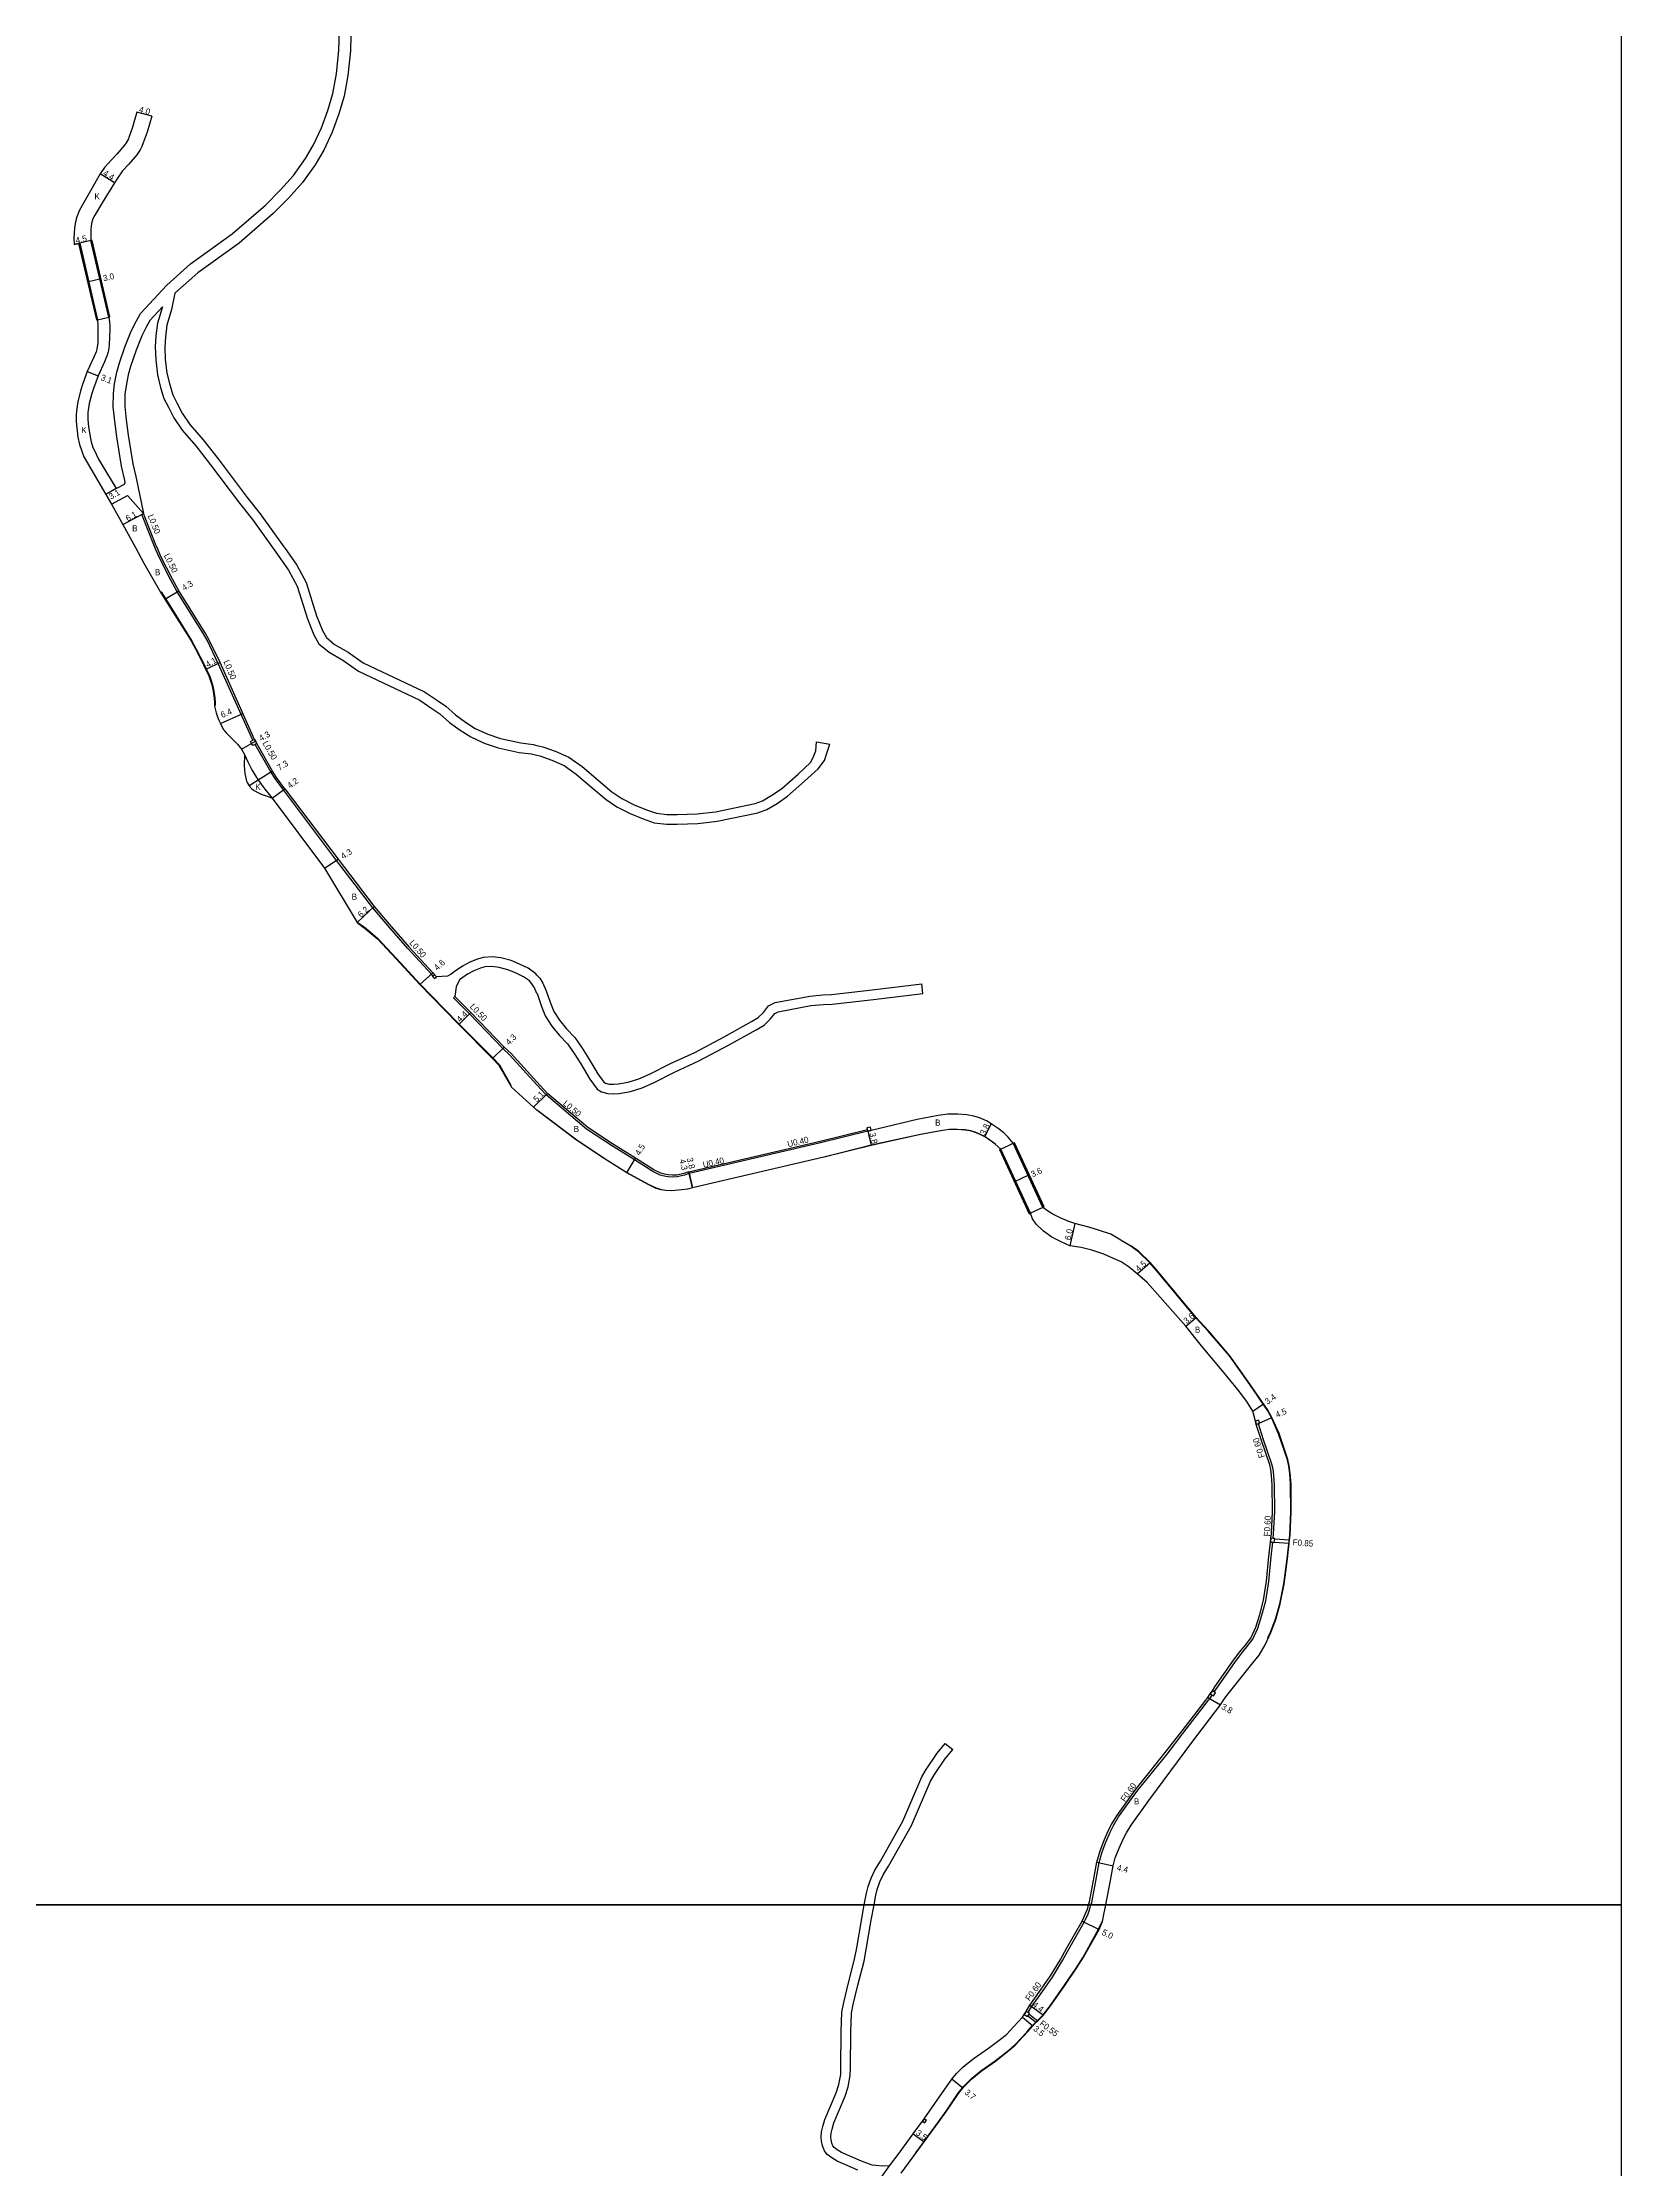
# Model space of a CAD drawing. Header units: metres. Extents: x -18400 to -16000, y -90000 to -87000.
# Drawn here: x -17211 to -16800, y -88269 to -87715 of the extents above; entities that cross this region are included whole.
import ezdxf

# ---------------------------------------------------------------- set-up
doc = ezdxf.new("R2010")
doc.units = ezdxf.units.M
doc.header["$LTSCALE"] = 2.5
for name, color, linetype in [('側溝・桝', 7, 'Continuous'), ('図郭', 7, 'Continuous'), ('幅員', 7, 'Continuous'), ('歩道・分離帯・安全施設', 7, 'Continuous'), ('舗装', 7, 'Continuous'), ('道路', 7, 'Continuous')]:
    doc.layers.add(name, color=color, linetype=linetype)
doc.styles.get("Standard").update_dxf_attribs({"font": ''})
doc.styles.get('Standard').set_extended_font_data('@MS PGothic')

msp = doc.modelspace()

# ---------------------------------------------------------------- linework, layer by layer
at = {"layer": '側溝・桝', "flags": 128}
for points in [[(-17181.7, -87846.75), (-17181.81, -87846.49), (-17185.12, -87838.14), (-17184.67, -87837.9)], [(-17156.2, -87896.93), (-17165.2, -87876.94), (-17165.2, -87876.93), (-17168.08, -87870.91), (-17169.06, -87869.18), (-17174.89, -87859.92), (-17175.88, -87858.28), (-17177.59, -87855.25), (-17180.58, -87849.3), (-17181.7, -87846.75)], [(-17109.27, -87958.28), (-17109.77, -87957.74), (-17115.88, -87951.11), (-17121.1, -87945.13), (-17124.99, -87940.49), (-17134.43, -87928.17), (-17148.28, -87909.84), (-17150.45, -87906.86), (-17151.52, -87905.17), (-17155.61, -87897.98)], [(-17103.61, -87963.58), (-17103.97, -87963.93), (-17099.83, -87968.14), (-17091.12, -87977.12), (-17089.38, -87978.76), (-17082.26, -87986.56)], [(-17042.66, -88009.7), (-17043.88, -88010.11), (-17045.79, -88010.56), (-17046.96, -88010.61), (-17048.14, -88010.54), (-17049.17, -88010.35), (-17050.19, -88010.06), (-17052.07, -88009.18), (-17056.89, -88006.08), (-17062.84, -88002.38), (-17069.34, -87998.1), (-17079.85, -87989.2), (-17082.26, -87986.56)], [(-16996.25, -87998.3), (-17008.54, -88001.33), (-17042.75, -88009.31)], [(-16890.65, -88104.64), (-16890.53, -88103.47), (-16890.23, -88097.64), (-16890.3, -88090.67), (-16890.47, -88088.19), (-16890.68, -88086.57), (-16890.99, -88085.33), (-16893.13, -88078.93), (-16894.46, -88074.83)], [(-16905.97, -88144.58), (-16905.33, -88143.61), (-16900.63, -88136.89), (-16898.92, -88134.57), (-16897.49, -88132.88), (-16895.98, -88130.86), (-16894.63, -88127.96), (-16893.57, -88124.61), (-16892.57, -88120.83), (-16891.77, -88115.87), (-16891.15, -88109.43), (-16890.75, -88105.63)], [(-16890.35, -88105.62), (-16886.46, -88105.87)], [(-16890.26, -88104.77), (-16886.37, -88105.02)], [(-16907.45, -88146.75), (-16907.14, -88146.36), (-16906.52, -88145.41)], [(-16938.07, -88200), (-16937.88, -88199.35), (-16936.81, -88193.79), (-16935.94, -88188.98), (-16935.14, -88186.16), (-16934.18, -88183.65), (-16933.12, -88181.11), (-16932.24, -88179.35), (-16930.88, -88177.11), (-16926.13, -88170.48), (-16918.26, -88160.75), (-16914.17, -88155.38), (-16907.45, -88146.75)], [(-16954.4, -88228.02), (-16954.39, -88228.01), (-16953.49, -88226.38), (-16951.76, -88224.02), (-16948.12, -88218.81), (-16945.52, -88214.47), (-16943.83, -88211.48), (-16939.82, -88204.48), (-16938.83, -88202.33), (-16938.36, -88201.02), (-16938.07, -88200)], [(-16954.19, -88228.43), (-16951.91, -88230.15)], [(-16954.49, -88228.89), (-16952.3, -88230.54)]]:
    msp.add_lwpolyline(points, dxfattribs=at)
for points in [[(-17156.81, -87897.27), (-17156.2, -87896.93), (-17155.76, -87896.68), (-17155.5, -87897.17), (-17155.18, -87897.73), (-17155.61, -87897.98), (-17156.22, -87898.32), (-17156.55, -87897.75)], [(-17109.42, -87958.42), (-17108.94, -87958.93), (-17108.43, -87958.46), (-17108.9, -87957.94), (-17109.27, -87958.28)], [(-16895.04, -88074.98), (-16894.46, -88074.83), (-16894.17, -88074.75), (-16894.41, -88073.88), (-16895.28, -88074.12)], [(-16891.35, -88105.57), (-16890.75, -88105.63), (-16890.36, -88105.67), (-16890.35, -88105.62), (-16890.26, -88104.77), (-16890.25, -88104.68), (-16890.65, -88104.64), (-16891.25, -88104.58)], [(-16907.02, -88145.08), (-16906.52, -88145.41), (-16906.19, -88145.63), (-16905.64, -88144.8), (-16905.97, -88144.58), (-16906.47, -88144.25)], [(-16955.45, -88228.54), (-16954.61, -88229.08), (-16954.49, -88228.89), (-16954.19, -88228.43), (-16954.07, -88228.24), (-16954.4, -88228.02), (-16954.91, -88227.7)], [(-16981.39, -88256.72), (-16980.92, -88256.08), (-16981.48, -88255.67), (-16981.95, -88256.31)]]:
    msp.add_lwpolyline(points, close=True, dxfattribs=at)
at = {"layer": '側溝・桝'}
msp.add_lwpolyline([(-16996.37, -87997.81), (-16996.15, -87998.68), (-16995.28, -87998.47), (-16995.49, -87997.6)], close=True, dxfattribs=at)
at = {"layer": '図郭'}
for points in [[(-17600, -88200), (-16800, -88200), (-16800, -87600), (-17600, -87600)], [(-17600, -88800), (-16800, -88800), (-16800, -88200), (-17600, -88200)]]:
    msp.add_lwpolyline(points, close=True, dxfattribs=at)
at = {"layer": '幅員', "flags": 128}
for points in [[(-17182.55, -87734.52), (-17186.4, -87733.43)], [(-17192.21, -87751.85), (-17195.94, -87749.51)], [(-17198.36, -87766.89), (-17202.75, -87767.91)], [(-17199.34, -87800.96), (-17196.45, -87802.08)], [(-17191.79, -87831.36), (-17194.46, -87832.93)], [(-17190.04, -87840.79), (-17184.67, -87837.9)], [(-17164.75, -87876.72), (-17168.44, -87878.51)], [(-17164.62, -87892.59), (-17158.79, -87889.96)], [(-17151.09, -87904.92), (-17157.2, -87908.82)], [(-17151.22, -87912), (-17147.88, -87909.54)], [(-17137.58, -87930.2), (-17134.03, -87927.87)], [(-17124.6, -87940.18), (-17129.1, -87944.36)], [(-17109.41, -87957.4), (-17112.75, -87960.48)], [(-17099.47, -87967.79), (-17102.61, -87970.88)], [(-17093.8, -87979.75), (-17090.77, -87976.77)], [(-16965.7, -88000.12), (-16964.02, -87996.71)], [(-17058.9, -88009.49), (-17056.63, -88005.66)], [(-17042.77, -88009.21), (-17041.8, -88013.4)], [(-17041.8, -88013.4), (-17042.66, -88009.7)], [(-16942.28, -88022.68), (-16943.61, -88028.53)], [(-16926.08, -88035.81), (-16922.71, -88032.83)], [(-16895.97, -88071.54), (-16893.17, -88069.61)], [(-16895.04, -88074.98), (-16890.98, -88073.16)], [(-16907.63, -88146.01), (-16904.35, -88147.92)], [(-16954, -88226.06), (-16950.45, -88228.66)], [(-16955.9, -88229.23), (-16953.21, -88231.47)]]:
    msp.add_lwpolyline(points, dxfattribs=at)
at = {"layer": '幅員'}
for points in [[(-17198.97, -87777.52), (-17196.04, -87776.84)], [(-17179.09, -87860.23), (-17175.45, -87858.03)], [(-17159.21, -87899.24), (-17155.5, -87897.17)], [(-17079.5, -87988.84), (-17083.17, -87992.39)], [(-16996.15, -87998.68), (-16995.29, -88002.39)], [(-16957.7, -88011.65), (-16954.43, -88010.14)], [(-16913.41, -88049.42), (-16910.66, -88047.1)], [(-16936.53, -88188.84), (-16932.29, -88189.82)], [(-16940.35, -88204.21), (-16935.93, -88206.42)], [(-16971.45, -88247.69), (-16974.27, -88245.37)], [(-16984.32, -88259.62), (-16981.49, -88261.68)]]:
    msp.add_lwpolyline(points, dxfattribs=at)
at = {"layer": '歩道・分離帯・安全施設', "flags": 128}
for points in [[(-17180.08, -87858.3), (-17177.86, -87861.87), (-17172.18, -87870.98), (-17170.93, -87873.19), (-17168.91, -87877.22), (-17168.27, -87878.5), (-17167.78, -87879.53), (-17167.54, -87880.09), (-17167.16, -87881.11), (-17166.81, -87882.21), (-17166.64, -87882.88), (-17166.4, -87884.13), (-17166.14, -87885.92), (-17166.05, -87887.1), (-17166.03, -87887.88)], [(-17128.92, -87944.31), (-17126.79, -87945.85), (-17123.71, -87948.5), (-17118.8, -87953.69), (-17112.64, -87960.38), (-17106.32, -87966.89), (-17102.5, -87970.77), (-17093.69, -87979.64)], [(-17093.69, -87979.64), (-17092.04, -87981.41), (-17089.03, -87986.64)], [(-17082.05, -87993.25), (-17071.89, -88000.87), (-17064.75, -88005.66), (-17058.84, -88009.4), (-17053.31, -88012.44), (-17051.24, -88013.43), (-17049.96, -88013.81), (-17048.72, -88013.96), (-17047.29, -88014.07), (-17045.45, -88013.94)], [(-17007.51, -88005.3), (-16995.32, -88002.24), (-16982.46, -87999.45), (-16977.2, -87998.43), (-16975.01, -87998.12), (-16972.87, -87998.09), (-16970.86, -87998.25), (-16969.46, -87998.5), (-16968.34, -87998.84), (-16966.9, -87999.41), (-16965.65, -88000.03), (-16964.67, -88000.69), (-16962.91, -88001.92)], [(-16892.04, -88130.5), (-16891.37, -88129.05), (-16890.06, -88125.66), (-16888.92, -88121.64), (-16887.9, -88116.48), (-16886.98, -88109.96), (-16886.34, -88103.8), (-16886.03, -88097.73), (-16886.1, -88090.5), (-16886.29, -88087.76), (-16886.55, -88085.8), (-16886.95, -88084.16), (-16889.23, -88077.37), (-16891.07, -88073.2), (-16892.23, -88071.14), (-16893.25, -88069.66), (-16894.84, -88067.37), (-16897.31, -88063.73), (-16902.02, -88057.15), (-16907.58, -88050.7), (-16910.77, -88047.2), (-16920.99, -88034.9), (-16922.79, -88032.9), (-16925.73, -88030.05), (-16927.72, -88028.59), (-16930.25, -88027.1)], [(-16983.69, -88264.49), (-16977.74, -88256.43), (-16975.79, -88253.64), (-16972.67, -88249), (-16971.15, -88247.16), (-16969.13, -88245.18), (-16966.71, -88243.15), (-16963.01, -88240.61), (-16959.48, -88237.82), (-16957.91, -88236.4), (-16955.87, -88234.3), (-16954.49, -88232.81), (-16953.29, -88231.41), (-16950.53, -88228.6), (-16948.67, -88226.23), (-16944.93, -88220.88), (-16941.97, -88216.44), (-16940.13, -88213.56), (-16936.08, -88206.34)], [(-16936.08, -88206.34), (-16935.14, -88204.31)]]:
    msp.add_lwpolyline(points, dxfattribs=at)
at = {"layer": '舗装', "flags": 128}
for points in [[(-17193.03, -87835.47), (-17188.86, -87833.2), (-17184.67, -87837.9)], [(-17158.36, -87900.62), (-17157.55, -87902.5), (-17156.45, -87904.63), (-17155.25, -87906.6), (-17154.05, -87908.35), (-17153.07, -87909.63), (-17151.22, -87912)], [(-16993.91, -88272.7), (-16990.55, -88267.88)]]:
    msp.add_lwpolyline(points, dxfattribs=at)
at = {"layer": '道路'}
msp.add_lwpolyline([(-17191.79, -87831.36), (-17189.65, -87830.28), (-17189.47, -87829.78), (-17189.64, -87828.91), (-17190.36, -87825.57), (-17191.65, -87817.92), (-17192.18, -87813.89), (-17192.53, -87810.18), (-17192.5, -87806.67), (-17192.19, -87804.18), (-17191.6, -87801.1), (-17190.88, -87798.71), (-17189.44, -87794.36), (-17187.86, -87790.44), (-17186.52, -87787.78), (-17185.43, -87785.87), (-17178.62, -87778.47), (-17172.43, -87772.95), (-17161.63, -87765.17), (-17152.94, -87757.65), (-17149.02, -87753.7), (-17145.66, -87749.93), (-17142.48, -87745.55), (-17140.44, -87741.96), (-17138.34, -87737.52), (-17136.66, -87732.99), (-17135.4, -87728.6), (-17134.47, -87723.45), (-17133.81, -87717.31), (-17133.6, -87709.63)], dxfattribs=at)
at = {"layer": '道路', "flags": 128}
for points in [[(-17130.6, -87709.69), (-17130.81, -87717.51), (-17131.5, -87723.88), (-17132.48, -87729.28), (-17133.81, -87733.92), (-17135.57, -87738.69), (-17137.77, -87743.34), (-17139.96, -87747.18), (-17143.32, -87751.81), (-17146.83, -87755.75), (-17150.9, -87759.84), (-17159.77, -87767.52), (-17170.55, -87775.29), (-17176.51, -87780.61)], [(-17186.4, -87733.43), (-17187.53, -87737.41), (-17188.47, -87740.04), (-17188.6, -87740.39), (-17189.16, -87741.46), (-17189.58, -87742.08), (-17191.62, -87744.43), (-17193.01, -87745.86), (-17194.84, -87747.9), (-17195.94, -87749.51), (-17198.15, -87753.33), (-17200.55, -87757.55), (-17201.4, -87759.16), (-17202.06, -87760.69), (-17202.4, -87762.04), (-17202.64, -87763.65), (-17202.8, -87766.27), (-17202.75, -87767.91)], [(-17182.55, -87734.52), (-17183.71, -87738.63), (-17184.72, -87741.44), (-17185.1, -87742.43), (-17185.55, -87743.26), (-17186.4, -87744.53), (-17188.62, -87747.08), (-17190.13, -87748.76), (-17191.46, -87750.65), (-17192.21, -87751.85), (-17195.46, -87757.04), (-17197.35, -87760.26), (-17197.86, -87761.26), (-17198.1, -87762.08), (-17198.27, -87763.07), (-17198.35, -87763.89), (-17198.37, -87764.57), (-17198.36, -87765.29), (-17198.36, -87766.89), (-17193.72, -87786.8)], [(-17182.55, -87734.52), (-17186.4, -87733.43)], [(-17202.75, -87767.91), (-17201.58, -87767.63), (-17201.28, -87767.57), (-17196.65, -87787.48)], [(-17179.76, -87784.14), (-17182.99, -87787.65), (-17183.88, -87789.2), (-17185.12, -87791.68), (-17186.62, -87795.4), (-17188.02, -87799.62), (-17188.69, -87801.81), (-17189.23, -87804.65), (-17189.5, -87806.86), (-17189.53, -87810.05), (-17189.2, -87813.55), (-17188.69, -87817.48), (-17187.41, -87825.01), (-17186.7, -87828.3), (-17184.67, -87837.9)], [(-17179.76, -87784.14), (-17181.04, -87788.34), (-17181.45, -87791.67), (-17181.66, -87794.57), (-17181.5, -87797.95), (-17181.07, -87801.79), (-17180.25, -87805.08), (-17179.38, -87808), (-17178.19, -87810.26), (-17176.8, -87813.03), (-17174.58, -87816.24), (-17171.05, -87820.3), (-17167.21, -87825.21), (-17159.65, -87835.26), (-17156.31, -87839.46), (-17151.09, -87846.75)], [(-17176.51, -87780.61), (-17177.35, -87784.82), (-17178.59, -87788.86), (-17178.96, -87791.91), (-17179.16, -87794.6), (-17179.01, -87797.75), (-17178.6, -87801.35), (-17177.84, -87804.43), (-17177.06, -87807.05), (-17175.96, -87809.12), (-17174.65, -87811.76), (-17172.6, -87814.71), (-17169.12, -87818.71), (-17165.22, -87823.69), (-17157.67, -87833.73), (-17154.32, -87837.96), (-17148.17, -87846.54), (-17148.02, -87846.75)], [(-17196.65, -87787.48), (-17196.58, -87789.03), (-17196.52, -87791.97), (-17196.6, -87793.56), (-17196.71, -87794.54), (-17196.81, -87795.11), (-17197.03, -87795.85), (-17197.56, -87797.23), (-17199.34, -87800.96), (-17200.57, -87804.36), (-17201.01, -87805.76), (-17201.73, -87808.73), (-17202.12, -87811.28), (-17202.21, -87812.15), (-17202.2, -87813.94), (-17201.8, -87818.03), (-17201.34, -87819.98), (-17200.22, -87823.18), (-17194.46, -87832.93), (-17193.03, -87835.47), (-17190.04, -87840.79), (-17186.78, -87846.75)], [(-17193.72, -87786.8), (-17193.62, -87787.44), (-17193.56, -87788.06), (-17193.48, -87789.11), (-17193.48, -87789.93), (-17193.51, -87791.95), (-17193.62, -87794.03), (-17193.72, -87794.89), (-17193.9, -87795.85), (-17194.14, -87796.69), (-17194.8, -87798.41), (-17196.45, -87802.08), (-17197.73, -87805.36), (-17198.15, -87806.69), (-17198.78, -87809.31), (-17199.14, -87811.66), (-17199.17, -87811.93), (-17199.15, -87813.41), (-17198.95, -87815.36), (-17198.48, -87818.37), (-17198.26, -87819.29), (-17197.82, -87820.69), (-17197.52, -87821.33), (-17196.39, -87823.76), (-17195.12, -87825.92), (-17191.79, -87831.36)], [(-17181.15, -87846.75), (-17181.35, -87846.3), (-17184.67, -87837.9)], [(-17186.78, -87846.75), (-17184.55, -87850.83), (-17180.21, -87858.38), (-17179.09, -87860.23), (-17172.31, -87871.06), (-17171.06, -87873.27), (-17169.05, -87877.29), (-17168.41, -87878.57), (-17167.92, -87879.59), (-17167.68, -87880.14), (-17167.3, -87881.16), (-17166.96, -87882.25), (-17166.79, -87882.91), (-17166.54, -87884.15), (-17166.29, -87885.94), (-17166.2, -87887.11), (-17166.18, -87887.88), (-17166.18, -87888.06), (-17165.95, -87889.1), (-17165.75, -87889.82), (-17165.49, -87890.6), (-17165.14, -87891.49), (-17164.62, -87892.59), (-17163.94, -87894.03), (-17163.72, -87894.33), (-17163.7, -87894.36), (-17163.1, -87895.08), (-17162.58, -87895.6), (-17161.16, -87896.97), (-17160.19, -87897.94), (-17159.21, -87899.24), (-17158.36, -87900.62)], [(-17147.88, -87909.54), (-17150.04, -87906.58), (-17151.09, -87904.92), (-17155.18, -87897.73), (-17155.5, -87897.17), (-17155.76, -87896.68), (-17164.75, -87876.72), (-17167.63, -87870.71), (-17168.63, -87868.93), (-17174.46, -87859.66), (-17175.45, -87858.03), (-17177.17, -87854.97), (-17180.13, -87849.08), (-17181.15, -87846.75)], [(-17151.09, -87846.75), (-17150.21, -87847.98), (-17146.94, -87852.65), (-17144.65, -87856.85), (-17142.01, -87865.35), (-17140.32, -87869.48), (-17139.01, -87871.81), (-17136.38, -87874.02), (-17132.76, -87876.11), (-17128.74, -87878.93), (-17112.76, -87886.49), (-17109.6, -87888.64), (-17107.56, -87890.05), (-17105.06, -87892.26), (-17102.29, -87894.27), (-17099.52, -87896.01), (-17096.02, -87897.7), (-17092.39, -87898.86), (-17086.9, -87900.1), (-17083.72, -87900.46), (-17082.26, -87900.82)], [(-17148.02, -87846.75), (-17144.81, -87851.33), (-17142.34, -87855.87), (-17139.65, -87864.51), (-17138.06, -87868.39), (-17137.06, -87870.19), (-17134.94, -87871.96), (-17131.41, -87873.99), (-17127.47, -87876.76), (-17111.52, -87884.31), (-17108.19, -87886.57), (-17106.01, -87888.07), (-17103.49, -87890.3), (-17100.88, -87892.2), (-17098.31, -87893.82), (-17095.09, -87895.37), (-17091.73, -87896.45), (-17086.48, -87897.63), (-17083.28, -87897.99), (-17082.26, -87898.24)], [(-17158.36, -87900.62), (-17158.45, -87903.47), (-17158.29, -87905.55), (-17157.84, -87907.56), (-17157.72, -87907.91), (-17157.2, -87908.82), (-17156.44, -87909.55), (-17155.88, -87909.95), (-17154.73, -87910.62), (-17154.02, -87910.92), (-17152.48, -87911.44), (-17151.22, -87912)], [(-17082.26, -87898.24), (-17080.77, -87898.61), (-17077.52, -87899.74), (-17073.98, -87901.32), (-17070.53, -87903.75), (-17066.34, -87907.29), (-17062.78, -87910.36), (-17060.18, -87912.05), (-17056.99, -87913.71), (-17053.74, -87915.03), (-17051.17, -87915.93), (-17048.44, -87916.23), (-17045.81, -87916.26), (-17040.57, -87916.07), (-17035.76, -87915.53), (-17025.46, -87913.39), (-17023.53, -87912.66), (-17021.11, -87911.24), (-17018.63, -87909.53), (-17014.31, -87905.7), (-17011.08, -87902.68), (-17010.37, -87901.43), (-17009.7, -87899.64), (-17009.51, -87897.32)], [(-17082.26, -87900.82), (-17081.48, -87901.01), (-17078.44, -87902.07), (-17075.22, -87903.5), (-17072.06, -87905.73), (-17067.96, -87909.19), (-17064.28, -87912.36), (-17061.44, -87914.22), (-17058.03, -87915.98), (-17054.63, -87917.37), (-17051.73, -87918.38), (-17048.59, -87918.73), (-17045.78, -87918.76), (-17040.39, -87918.57), (-17035.37, -87918), (-17024.76, -87915.8), (-17022.45, -87914.93), (-17019.77, -87913.36), (-17017.08, -87911.5), (-17012.64, -87907.56), (-17009.1, -87904.34), (-17007.47, -87902.15), (-17006.8, -87900.3), (-17006.05, -87897.92)], [(-17009.51, -87897.32), (-17006.05, -87897.92)], [(-17151.22, -87912), (-17137.58, -87930.2), (-17129.1, -87944.36), (-17126.89, -87945.96), (-17123.81, -87948.61), (-17118.91, -87953.8), (-17112.75, -87960.48), (-17106.43, -87966.99), (-17102.61, -87970.88), (-17093.8, -87979.75), (-17092.16, -87981.5), (-17088.87, -87987.22), (-17083.17, -87992.39), (-17082.26, -87993.21)], [(-17147.88, -87909.54), (-17134.03, -87927.87), (-17124.6, -87940.18), (-17120.72, -87944.81), (-17115.51, -87950.77), (-17109.41, -87957.4), (-17108.9, -87957.94), (-17108.43, -87958.46)], [(-17082.26, -87958.01), (-17082.58, -87957.67), (-17084.54, -87956.27), (-17086.84, -87955.18), (-17089.02, -87954.26), (-17091.67, -87953.57), (-17093.91, -87953.32), (-17096.27, -87953.44), (-17097.75, -87953.91), (-17099.7, -87954.65), (-17101.63, -87955.69), (-17103.83, -87957.2), (-17104.59, -87957.77), (-17105.55, -87958.31), (-17108.43, -87958.46)], [(-17082.26, -87962.84), (-17082.95, -87961.33), (-17083.56, -87960.29), (-17084.24, -87959.55), (-17085.81, -87958.44), (-17087.87, -87957.46), (-17089.82, -87956.63), (-17092.12, -87956.04), (-17093.99, -87955.83), (-17095.82, -87955.92), (-17096.93, -87956.27), (-17098.66, -87956.93), (-17100.32, -87957.82), (-17102.41, -87959.26), (-17103.27, -87961.12), (-17103.61, -87963.58)], [(-17082.26, -87958.01), (-17081.54, -87958.79), (-17080.72, -87960.17), (-17079.83, -87962.15), (-17078.82, -87965.08), (-17077.9, -87967.49), (-17076.42, -87969.8), (-17074.56, -87972.04), (-17072.4, -87974.3), (-17070.47, -87977.04), (-17068.76, -87979.85), (-17066.44, -87983.71), (-17064.83, -87985.87), (-17064.43, -87986.14), (-17063.47, -87986.4), (-17062.34, -87986.45), (-17061.15, -87986.37), (-17058.51, -87985.87), (-17055.78, -87985.03), (-17052.97, -87983.82), (-17047.53, -87981.06), (-17041.22, -87978.14), (-17033.57, -87974.08), (-17026.44, -87970.11), (-17024.69, -87969.04), (-17023.31, -87967.75), (-17022, -87966.06), (-17020.31, -87965.17), (-17011.28, -87963.49), (-17007.85, -87963.19), (-17005.64, -87963.11), (-16994.99, -87961.89), (-16982.13, -87960.34)], [(-17082.26, -87962.84), (-17082.16, -87963.07), (-17081.17, -87965.93), (-17080.15, -87968.62), (-17078.44, -87971.28), (-17076.42, -87973.71), (-17074.34, -87975.89), (-17072.56, -87978.42), (-17070.89, -87981.15), (-17068.52, -87985.1), (-17066.57, -87987.73), (-17065.46, -87988.45), (-17063.86, -87988.88), (-17062.32, -87988.96), (-17060.83, -87988.85), (-17057.91, -87988.3), (-17054.92, -87987.38), (-17051.91, -87986.09), (-17046.44, -87983.31), (-17040.11, -87980.38), (-17032.38, -87976.27), (-17025.18, -87972.27), (-17023.17, -87971.03), (-17021.46, -87969.44), (-17020.36, -87968.02), (-17019.47, -87967.56), (-17010.95, -87965.97), (-17007.69, -87965.69), (-17005.45, -87965.6), (-16994.69, -87964.37), (-16981.83, -87962.82)], [(-16981.83, -87962.82), (-16982.13, -87960.34)], [(-17103.61, -87963.58), (-17099.47, -87967.79), (-17090.77, -87976.77), (-17089.02, -87978.41)], [(-17089.02, -87978.41), (-17082.26, -87985.82)], [(-16903.57, -88146.75), (-16902.73, -88145.48), (-16897.63, -88139.1), (-16895.84, -88136.89), (-16894.32, -88134.97), (-16892.77, -88132.32), (-16891.28, -88129.09), (-16889.97, -88125.69), (-16888.82, -88121.66), (-16887.8, -88116.5), (-16886.88, -88109.97), (-16886.46, -88105.87), (-16886.37, -88105.02), (-16886.24, -88103.8), (-16885.93, -88097.73), (-16886, -88090.5), (-16886.19, -88087.75), (-16886.45, -88085.78), (-16886.85, -88084.13), (-16889.13, -88077.34), (-16890.98, -88073.16), (-16892.15, -88071.09), (-16893.17, -88069.61), (-16894.76, -88067.31), (-16897.23, -88063.67), (-16901.95, -88057.08), (-16907.5, -88050.63), (-16910.66, -88047.1), (-16920.91, -88034.83), (-16922.71, -88032.83), (-16925.66, -88029.97), (-16927.66, -88028.5), (-16930.27, -88026.97), (-16932.88, -88025.49), (-16935.82, -88024.46), (-16938.66, -88023.6), (-16942.28, -88022.68), (-16943.84, -88022.17), (-16946.13, -88021.21), (-16948.04, -88020.22), (-16949.1, -88019.53), (-16950.57, -88018.49), (-16958.29, -88001.79), (-16959.64, -88000.17), (-16960.79, -87999.04), (-16962.21, -87997.94), (-16964.02, -87996.71), (-16965.24, -87996), (-16967.06, -87995.15), (-16968.56, -87994.7), (-16970.37, -87994.38), (-16972.74, -87994.19), (-16975.31, -87994.23), (-16977.85, -87994.58), (-16983.28, -87995.63), (-16993.44, -87998.02), (-16995.28, -87998.47), (-16996.15, -87998.68), (-17008.45, -88001.72), (-17042.66, -88009.7), (-17042.75, -88009.31), (-17042.77, -88009.21), (-17044.02, -88009.62), (-17045.86, -88010.06), (-17046.96, -88010.11), (-17048.08, -88010.04), (-17049.06, -88009.87), (-17050.02, -88009.59), (-17051.83, -88008.74), (-17056.63, -88005.66), (-17062.57, -88001.96), (-17069.05, -87997.68), (-17079.5, -87988.84), (-17082.26, -87985.82)], [(-16908.21, -88146.75), (-16907.63, -88146.01), (-16907.02, -88145.08), (-16906.47, -88144.25), (-16905.83, -88143.27), (-16901.12, -88136.54), (-16899.39, -88134.2), (-16897.96, -88132.51), (-16896.5, -88130.55), (-16895.19, -88127.74), (-16894.15, -88124.44), (-16893.16, -88120.71), (-16892.36, -88115.79), (-16891.74, -88109.37), (-16891.35, -88105.57), (-16891.25, -88104.58), (-16891.13, -88103.43), (-16890.83, -88097.63), (-16890.9, -88090.69), (-16891.07, -88088.25), (-16891.27, -88086.68), (-16891.56, -88085.49), (-16893.7, -88079.12), (-16895.04, -88074.98), (-16895.28, -88074.12), (-16895.97, -88071.54), (-16897.49, -88069), (-16899.92, -88065.83), (-16903.92, -88060.9), (-16909.3, -88054.52), (-16913.41, -88049.42), (-16923.43, -88038.03), (-16926.08, -88035.81), (-16928.12, -88034.07), (-16930.21, -88032.69), (-16932.2, -88031.75), (-16934.71, -88030.63), (-16937.82, -88029.58), (-16940.66, -88028.92), (-16943.61, -88028.53), (-16945.79, -88027.44), (-16948.25, -88026.21), (-16950.46, -88024.7), (-16952.37, -88022.87), (-16953.33, -88021.43), (-16953.84, -88020), (-16961.55, -88003.3), (-16962.98, -88002), (-16964.73, -88000.77), (-16965.7, -88000.12), (-16966.94, -87999.5), (-16968.38, -87998.93), (-16969.49, -87998.6), (-16970.88, -87998.35), (-16972.87, -87998.2), (-16975.01, -87998.22), (-16977.19, -87998.53), (-16982.44, -87999.54), (-16995.29, -88002.39), (-17007.58, -88005.42), (-17041.8, -88013.4), (-17043.07, -88013.7), (-17045.44, -88014.04), (-17047.29, -88014.17), (-17048.73, -88014.06), (-17049.98, -88013.91), (-17051.28, -88013.53), (-17053.36, -88012.53), (-17058.9, -88009.49), (-17064.8, -88005.75), (-17071.95, -88000.95), (-17082.26, -87993.21)], [(-16938.69, -88200), (-16938.47, -88199.21), (-16937.4, -88193.68), (-16936.53, -88188.84), (-16935.71, -88185.97), (-16934.74, -88183.43), (-16933.67, -88180.86), (-16932.77, -88179.06), (-16931.38, -88176.78), (-16926.61, -88170.12), (-16918.73, -88160.38), (-16914.64, -88155.01), (-16908.21, -88146.75)], [(-16934.19, -88200), (-16933, -88193.63), (-16932.29, -88189.82), (-16931.74, -88187.75), (-16930.76, -88185.27), (-16929.57, -88182.73), (-16928.83, -88181.24), (-16927.62, -88179.26), (-16923.03, -88172.85), (-16915.55, -88162.76), (-16911.56, -88157.41), (-16904.35, -88147.92), (-16903.57, -88146.75)], [(-16997.09, -88200), (-16996.51, -88196.94), (-16996.1, -88195.24), (-16995.32, -88193.02), (-16994.32, -88190.99), (-16992.89, -88188.65), (-16987.05, -88178.24), (-16982.06, -88166.64), (-16980.96, -88164.74), (-16978.1, -88160.54), (-16975.98, -88157.97)], [(-16994.54, -88200), (-16994.06, -88197.47), (-16993.7, -88195.95), (-16993.01, -88193.99), (-16992.13, -88192.2), (-16990.73, -88189.91), (-16984.81, -88179.34), (-16979.82, -88167.76), (-16978.84, -88166.08), (-16976.1, -88162.04), (-16974.05, -88159.56)], [(-16975.98, -88157.97), (-16974.05, -88159.56)], [(-16998.74, -88269.06), (-17004.13, -88266.65), (-17005.54, -88265.81), (-17006.71, -88264.95), (-17007.42, -88263.96), (-17007.94, -88262.71), (-17008.19, -88261.52), (-17008.28, -88260.41), (-17008.17, -88259.03), (-17007.89, -88257.69), (-17007.32, -88255.89), (-17004.4, -88248.93), (-17003.69, -88246.74), (-17003.21, -88244.15), (-17003.16, -88242.35), (-17003.11, -88233.07), (-17002.93, -88227.92), (-17002.41, -88225.36), (-17001.15, -88220.26), (-16999.59, -88214.1), (-16999.03, -88211.19), (-16997.75, -88203.53), (-16997.09, -88200)], [(-16990.55, -88267.88), (-16992.4, -88267.97), (-16994.11, -88267.79), (-16995.01, -88267.71), (-16997.82, -88266.73), (-17002.98, -88264.42), (-17004.16, -88263.73), (-17004.91, -88263.17), (-17005.22, -88262.74), (-17005.54, -88261.97), (-17005.71, -88261.16), (-17005.77, -88260.41), (-17005.69, -88259.38), (-17005.47, -88258.32), (-17004.97, -88256.75), (-17002.05, -88249.8), (-17001.26, -88247.35), (-17000.71, -88244.42), (-17000.66, -88242.39), (-17000.61, -88233.12), (-17000.44, -88228.21), (-16999.97, -88225.91), (-16998.73, -88220.87), (-16997.14, -88214.65), (-16996.57, -88211.63), (-16995.29, -88203.96), (-16994.54, -88200)], [(-16990.55, -88267.88), (-16988.03, -88264.63), (-16984.32, -88259.62), (-16981.95, -88256.31), (-16981.48, -88255.67), (-16978.74, -88251.66), (-16974.27, -88245.37), (-16973.06, -88243.91), (-16971.43, -88242.23), (-16968.74, -88240.03), (-16964.73, -88237.3), (-16961.24, -88234.67), (-16960, -88233.65), (-16958.14, -88231.67), (-16955.9, -88229.23), (-16955.45, -88228.54), (-16954.91, -88227.7), (-16954, -88226.06), (-16952.25, -88223.67), (-16948.63, -88218.49), (-16946.04, -88214.17), (-16944.36, -88211.19), (-16940.35, -88204.21), (-16939.38, -88202.1), (-16938.93, -88200.83), (-16938.69, -88200)], [(-16987.49, -88269.79), (-16981.49, -88261.68), (-16977.65, -88256.48), (-16975.71, -88253.7), (-16972.59, -88249.06), (-16971.07, -88247.23), (-16969.06, -88245.25), (-16966.65, -88243.23), (-16962.95, -88240.69), (-16959.42, -88237.89), (-16957.84, -88236.47), (-16955.79, -88234.37), (-16954.42, -88232.87), (-16953.21, -88231.47), (-16952.3, -88230.54), (-16951.91, -88230.15), (-16950.45, -88228.66), (-16948.59, -88226.29), (-16944.85, -88220.94), (-16941.88, -88216.49), (-16940.04, -88213.62), (-16935.93, -88206.42), (-16935.04, -88204.34), (-16934.6, -88202.08), (-16934.21, -88200.11), (-16934.19, -88200)]]:
    msp.add_lwpolyline(points, dxfattribs=at)
for points in [[(-17201.58, -87767.63), (-17196.94, -87787.55), (-17196.65, -87787.48), (-17201.28, -87767.57)], [(-17196.65, -87787.48), (-17193.72, -87786.8), (-17198.36, -87766.89), (-17201.28, -87767.57)], [(-17198.36, -87766.89), (-17193.72, -87786.8), (-17193.43, -87786.73), (-17198.07, -87766.82)], [(-16961.55, -88003.3), (-16961.87, -88003.44), (-16954.16, -88020.15), (-16953.84, -88020)], [(-16961.55, -88003.3), (-16958.29, -88001.79), (-16950.57, -88018.49), (-16953.84, -88020)], [(-16950.57, -88018.49), (-16950.26, -88018.35), (-16957.97, -88001.64), (-16958.29, -88001.79)]]:
    msp.add_lwpolyline(points, close=True, dxfattribs=at)

# ---------------------------------------------------------------- texts
at = {"layer": '側溝・桝'}
for s, rotation, p in [('L0.50', 291.5918, (-17183.62, -87838.52)), ('L0.50', 296.6704, (-17179.43, -87848.84)), ('L0.50', 292.3093, (-17163.9, -87876.45)), ('L0.50', 299.636, (-17153.78, -87897.66)), ('L0.50', 311.1442, (-17115.6, -87949.72)), ('L0.50', 314.114, (-17099.86, -87966.39)), ('L0.50', 319.7698, (-17075.63, -87991.66)), ('U0.40', 13.13, (-17016.89, -88002.82)), ('U0.40', 13.13, (-17038.89, -88008.22)), ('F0.60', 108.5482, (-16892.79, -88083.37)), ('F0.60', 87.0691, (-16891.51, -88104.14)), ('F0.85', 356.3233, (-16885.62, -88106.42)), ('F0.60', 54.3851, (-16929.22, -88173.33)), ('F0.60', 53.7077, (-16954.04, -88225.15)), ('F0.55', 323.0453, (-16951.61, -88231.18))]:
    msp.add_text(s, height=1.6, rotation=rotation, dxfattribs=at).set_placement(p)
at = {"layer": '幅員'}
for s, rotation, p in [('4.0', 344.2611, (-17185.99, -87733.44)), ('4.4', 327.9899, (-17195.38, -87749.75)), ('4.5', 13.1114, (-17202.14, -87767.66)), ('3.0', 13.1114, (-17195, -87777.51)), ('3.1', 338.9012, (-17195.95, -87803.13)), ('3.1', 30.4181, (-17193.12, -87834.34)), ('6.1', 28.3516, (-17188.81, -87840.02)), ('4.3', 31.1426, (-17174.11, -87858.1)), ('4.1', 29.1103, (-17167.99, -87878.03)), ('6.4', 23.2978, (-17164.18, -87891.16)), ('4.3', 29.2279, (-17154.1, -87897.25)), ('7.3', 32.6095, (-17149.27, -87904.93)), ('4.2', 36.2793, (-17146.55, -87909.56)), ('4.3', 33.314, (-17132.66, -87927.94)), ('6.2', 42.8884, (-17128.03, -87943.17)), ('4.6', 42.6459, (-17108.18, -87956.96)), ('4.4', 44.5182, (-17102.25, -87970.38)), ('4.3', 44.5242, (-17089.52, -87976.38)), ('5.1', 44.0653, (-17082.31, -87991.22)), ('3.8', 283.1139, (-16995.77, -87999.23)), ('3.8', 63.7713, (-16965.65, -87999.8)), ('4.5', 59.3406, (-17055.51, -88005.11)), ('4.3', 283.1266, (-17045.21, -88006.12)), ('3.8', 283.1266, (-17043.31, -88005.75)), ('3.6', 24.7803, (-16953.26, -88010.68)), ('6.0', 77.222, (-16943.4, -88027.14)), ('4.5', 41.5351, (-16925.66, -88035.31)), ('3.6', 40.0983, (-16913.17, -88048.89)), ('3.4', 34.5453, (-16892.14, -88069.87)), ('4.5', 24.187, (-16889.62, -88073.29)), ('3.8', 329.7314, (-16904.32, -88148.87)), ('4.4', 346.9167, (-16931.45, -88191.02)), ('5.0', 333.4419, (-16935.4, -88207.67)), ('4.4', 323.7012, (-16953.46, -88226.33)), ('3.5', 320.2074, (-16953.23, -88232.5)), ('3.7', 320.6282, (-16971.14, -88249.06)), ('3.5', 323.8877, (-16983.79, -88259.69))]:
    msp.add_text(s, height=1.6, rotation=rotation, dxfattribs=at).set_placement(p)
at = {"layer": '舗装'}
for s, p in [('K', (-17197.43, -87756.18)), ('K', (-17200.87, -87816.99)), ('B', (-17187.63, -87842.55)), ('B', (-17181.69, -87853.98)), ('K', (-17155.59, -87909.85)), ('B', (-17130.49, -87938.44)), ('B', (-16978.63, -87997.21)), ('B', (-17072.71, -87998.86)), ('B', (-16911.03, -88051.12)), ('B', (-16926.9, -88173.86))]:
    msp.add_text(s, height=1.6, dxfattribs=at).set_placement(p)

doc.saveas('drawing.dxf')
